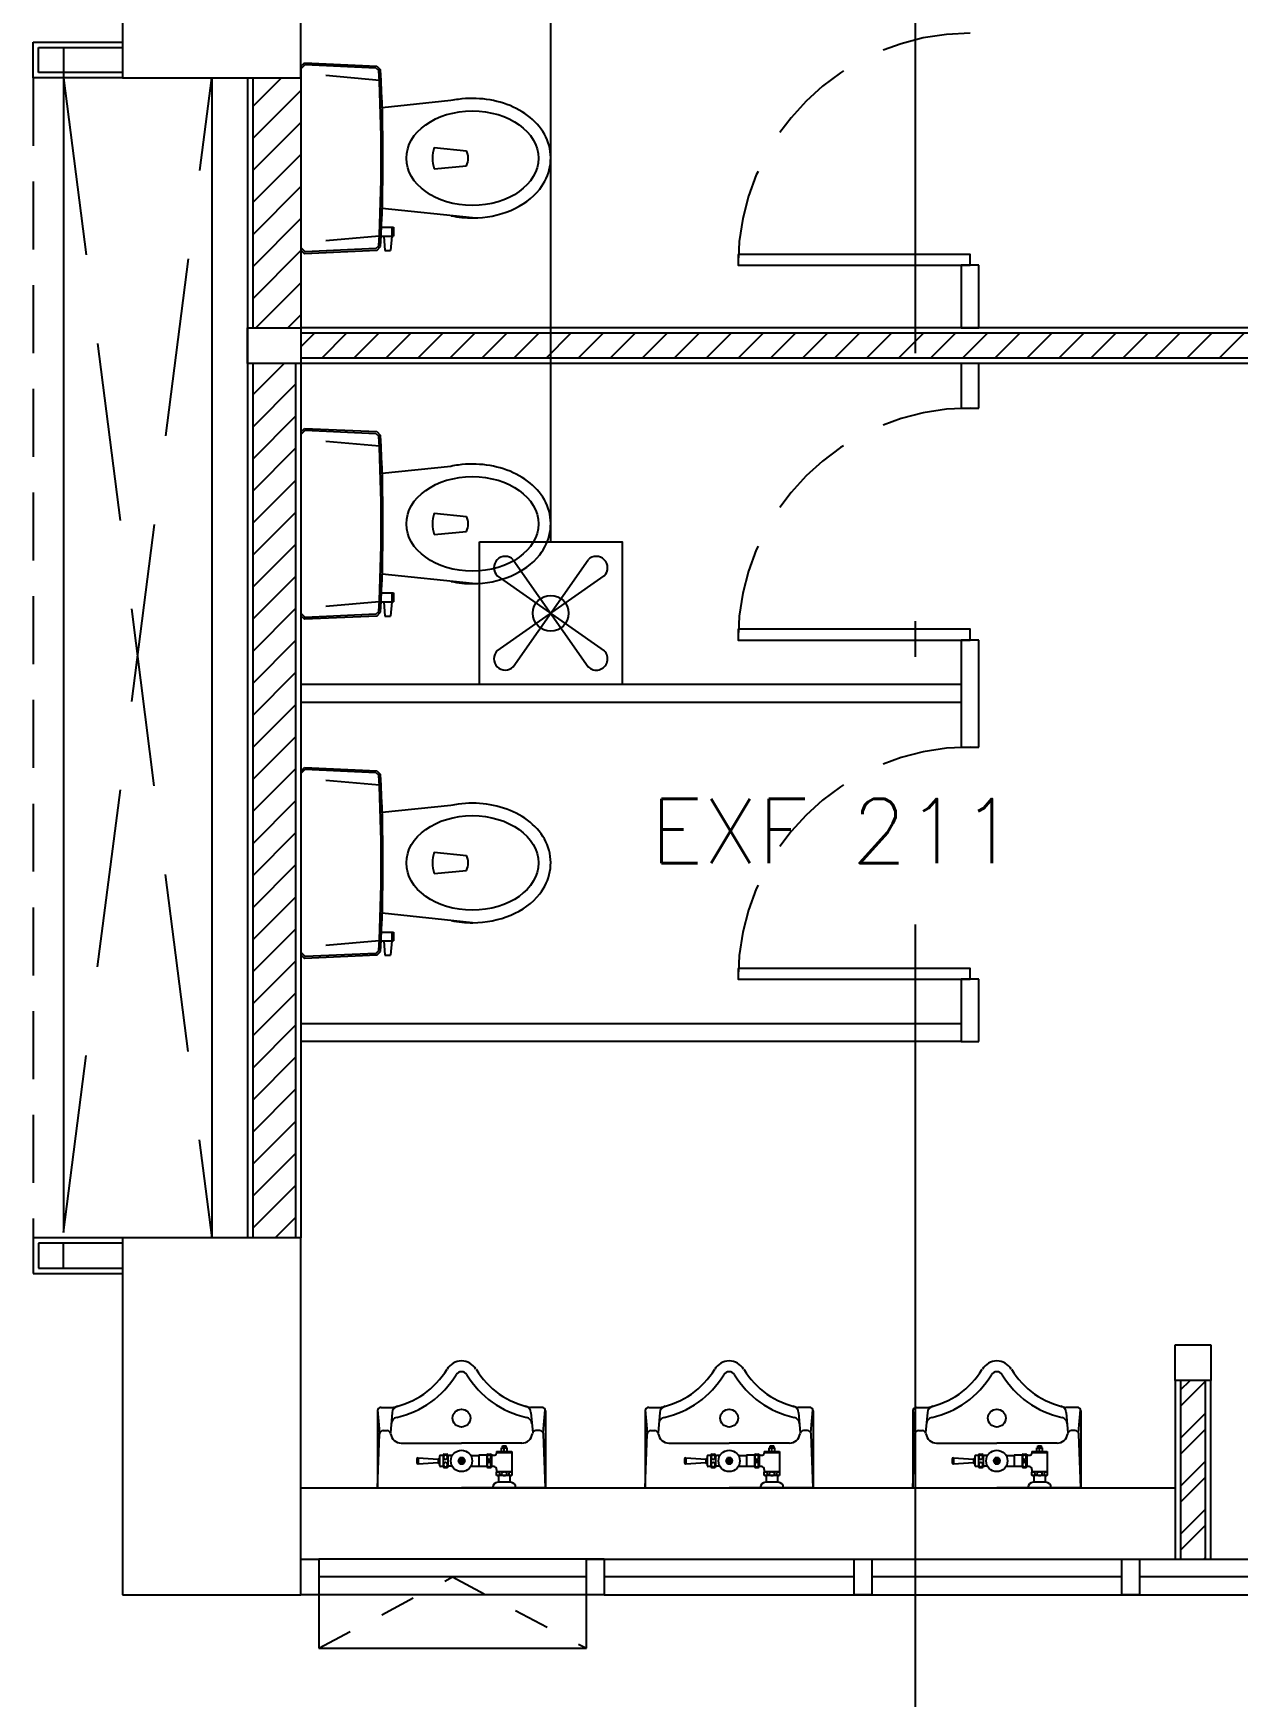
# Model space of a CAD drawing. Header units: millimetres. Extents: x -398 to 816, y -1 to 208.
# Drawn here: x 307.295 to 310.67, y 36.613 to 41.274 of the extents above; entities that cross this region are included whole.
import ezdxf
from ezdxf.enums import TextEntityAlignment as Align

# ---------------------------------------------------------------- set-up
doc = ezdxf.new("R2010")
doc.units = ezdxf.units.MM
for name, pattern in [('ACAD_ISO04W100', [30, 24, -3, 0, -3]), ('DASHED', [0.75, 0.5, -0.25]), ('HIDDEN', [9.525, 6.35, -3.175])]:
    doc.linetypes.add(name, pattern=pattern)
for name, color, linetype in [('AA_Column', 5, 'Continuous'), ('AA_Door', 3, 'Continuous'), ('AA_Floor', 31, 'Continuous'), ('AA_furn', 11, 'Continuous'), ('AA_Hatch', 8, 'Continuous'), ('AA_Wall', 1, 'Continuous'), ('AA_Window', 4, 'Continuous'), ('AC EXF', 171, 'Continuous'), ('AC FCU', 221, 'Continuous'), ('AC Grille', 91, 'Continuous')]:
    doc.layers.add(name, color=color, linetype=linetype)
doc.styles.add('Romans', font='romans.shx')

# ---------------------------------------------------------------- blocks, each defined once
blk = doc.blocks.new('EXF-1')
at = {"layer": 'AC Grille'}
for p, q in [((-0.105, -0.15), (0.105, 0.15)), ((-0.105, 0.15), (0.105, -0.15)), ((-0.15, -0.105), (0.15, 0.105)), ((-0.15, 0.105), (0.15, -0.105))]:
    blk.add_line(p, q, dxfattribs=at)
blk.add_lwpolyline([(-0.2, 0.2), (0.2, 0.2), (0.2, -0.2), (-0.2, -0.2), (-0.2, 0.2)], dxfattribs=at)
blk.add_circle((0, 0), 0.05, dxfattribs=at)
for centre, start, end in [((-0.1275, 0.1275), 45, 225), ((0.1275, 0.1275), 315, 135), ((-0.1275, -0.1275), 135, 315), ((0.1275, -0.1275), 225, 45)]:
    blk.add_arc(centre, 0.0318, start, end, dxfattribs=at)

msp = doc.modelspace()

# ---------------------------------------------------------------- hatches: boundary and pattern name
at = {"layer": 'AA_Hatch'}
h = msp.add_hatch(dxfattribs=at)
h.set_pattern_fill('ANSI31', color=9, scale=0.02, style=0)
h.set_pattern_definition([(45, (-498.769, -475.90679), (-0.0449012806, 0.0449012806), [])])
h.paths.add_polyline_path([(308.0296, 43.2989), (307.9096, 43.2989), (307.9096, 41.6489), (308.0296, 41.6489)])
h.paths.add_polyline_path([(308.0446, 41.1489), (307.9096, 41.1489), (307.9096, 40.4489), (308.0446, 40.4489)])
h.paths.add_polyline_path([(308.0296, 40.3489), (307.9096, 40.3489), (307.9096, 37.8989), (308.0296, 37.8989)])
h.paths.add_polyline_path([(309.7658, 40.4339), (308.0446, 40.4339), (308.0446, 40.3639), (309.7658, 40.3639)])
h.paths.add_polyline_path([(311.9446, 40.4339), (309.7658, 40.4339), (309.7658, 40.3639), (311.9446, 40.3639)])
h.paths.add_polyline_path([(312.5446, 40.4339), (312.0446, 40.4339), (312.0446, 40.3639), (312.5446, 40.3639)])
h.paths.add_polyline_path([(313.7946, 40.4339), (313.6446, 40.4339), (313.6446, 40.3639), (313.7946, 40.3639)])
h.paths.add_polyline_path([(313.9446, 40.4339), (313.7946, 40.4339), (313.7946, 40.3639), (313.9446, 40.3639)])
h.paths.add_polyline_path([(314.0296, 41.1489), (313.9596, 41.1489), (313.9596, 40.4489), (314.0296, 40.4489)])
h.paths.add_polyline_path([(314.0296, 40.3489), (313.9596, 40.3489), (313.9596, 37.8989), (314.0296, 37.8989)])
h.paths.add_polyline_path([(313.6446, 43.2989), (313.5596, 43.2989), (313.5596, 41.6489), (313.6446, 41.6489)])
h.paths.add_polyline_path([(313.7946, 43.3839), (313.6446, 43.3839), (313.6446, 43.2989), (313.7946, 43.2989)])
h.paths.add_polyline_path([(313.9446, 43.3839), (313.7946, 43.3839), (313.7946, 43.2989), (313.9446, 43.2989)])
h.paths.add_polyline_path([(314.0296, 43.2989), (313.9596, 43.2989), (313.9596, 41.6489), (314.0296, 41.6489)])

# ---------------------------------------------------------------- linework, layer by layer
at = {"layer": 'AA_Column', "color": 9}
for p, q in [((307.5446, 41.6489), (307.5446, 41.1489)), ((308.0446, 41.1489), (308.0446, 41.6489)), ((307.5446, 41.1489), (308.0446, 41.1489)), ((308.0446, 37.8989), (307.5446, 37.8989)), ((307.5446, 37.8989), (307.5446, 36.8989)), ((308.0446, 36.8989), (308.0446, 37.8989)), ((307.5446, 36.8989), (308.0446, 36.8989))]:
    msp.add_line(p, q, dxfattribs=at)
at = {"layer": 'AA_Door', "color": 9}
for points in [[(309.2696, 40.6539), (309.2696, 40.6239), (309.9196, 40.6239), (309.9196, 40.6539)], [(309.2696, 39.6039), (309.2696, 39.5739), (309.9196, 39.5739), (309.9196, 39.6039)], [(309.2696, 38.6539), (309.2696, 38.6239), (309.9196, 38.6239), (309.9196, 38.6539)]]:
    msp.add_lwpolyline(points, close=True, dxfattribs=at)
at = {"layer": 'AA_Door', "color": 9, "linetype": 'DASHED', "ltscale": 0.5}
for centre in [(309.9196, 40.6239), (309.9196, 39.5739), (309.9196, 38.6239)]:
    msp.add_arc(centre, 0.65, 90, 180, dxfattribs=at)
at = {"layer": 'AA_Floor', "color": 9}
msp.add_line((307.3796, 41.1639), (307.3796, 37.9139), dxfattribs=at)
at = {"layer": 'AA_furn', "color": 9}
for p, q in [((308.0446, 41.1814), (308.0546, 41.1914)), ((308.0446, 41.1744), (308.0566, 41.1863)), ((308.0446, 41.1814), (308.0446, 40.6664)), ((308.0546, 41.1914), (308.2571, 41.1822)), ((308.0566, 41.1863), (308.255, 41.1773)), ((308.2646, 41.142), (308.1146, 41.1552)), ((308.255, 41.1773), (308.2628, 41.1696)), ((308.2571, 41.1822), (308.2677, 41.1718)), ((308.4647, 41.0851), (308.2724, 41.0649)), ((308.4184, 40.9539), (308.5084, 40.9449)), ((308.4184, 40.8939), (308.5084, 40.9029)), ((308.525, 40.7564), (308.2724, 40.7829)), ((308.2642, 40.7057), (308.1146, 40.6926)), ((308.2692, 40.7054), (308.3042, 40.7054)), ((308.2704, 40.7304), (308.3042, 40.7304)), ((308.2767, 40.7054), (308.2802, 40.6656)), ((308.2992, 40.7054), (308.2958, 40.6656)), ((308.2992, 40.7304), (308.2992, 40.7054)), ((308.3042, 40.7304), (308.3042, 40.7054)), ((308.0446, 40.6735), (308.0566, 40.6615)), ((308.0446, 40.6664), (308.0546, 40.6564)), ((308.2571, 40.6656), (308.0546, 40.6564)), ((308.255, 40.6705), (308.0566, 40.6615)), ((308.255, 40.6705), (308.2628, 40.6783)), ((308.2571, 40.6656), (308.2677, 40.6761)), ((308.2802, 40.6656), (308.2958, 40.6656)), ((308.0446, 40.1569), (308.0546, 40.1669)), ((308.0446, 40.1498), (308.0566, 40.1618)), ((308.0446, 40.1569), (308.0446, 39.6419)), ((308.0546, 40.1669), (308.2571, 40.1577)), ((308.0566, 40.1618), (308.255, 40.1528)), ((308.2646, 40.1175), (308.1146, 40.1306)), ((308.255, 40.1528), (308.2628, 40.145)), ((308.2571, 40.1577), (308.2677, 40.1472)), ((308.4647, 40.0605), (308.2724, 40.0404)), ((308.4184, 39.9294), (308.5084, 39.9204)), ((308.4184, 39.8694), (308.5084, 39.8784)), ((308.525, 39.7319), (308.2724, 39.7584)), ((308.2642, 39.6811), (308.1146, 39.668)), ((308.2692, 39.6808), (308.3042, 39.6808)), ((308.2704, 39.7058), (308.3042, 39.7058)), ((308.2767, 39.6808), (308.2802, 39.6411)), ((308.2992, 39.6808), (308.2958, 39.6411)), ((308.2992, 39.7058), (308.2992, 39.6808)), ((308.3042, 39.7058), (308.3042, 39.6808)), ((308.0446, 39.6489), (308.0566, 39.637)), ((308.0446, 39.6419), (308.0546, 39.6319)), ((308.2571, 39.6411), (308.0546, 39.6319)), ((308.255, 39.646), (308.0566, 39.637)), ((308.255, 39.646), (308.2628, 39.6537)), ((308.2571, 39.6411), (308.2677, 39.6515)), ((308.2802, 39.6411), (308.2958, 39.6411)), ((308.0446, 39.2069), (308.0546, 39.2169)), ((308.0446, 39.1998), (308.0566, 39.2118)), ((308.0446, 39.2069), (308.0446, 38.6919)), ((308.0546, 39.2169), (308.2571, 39.2077)), ((308.0566, 39.2118), (308.255, 39.2028)), ((308.255, 39.2028), (308.2628, 39.195)), ((308.2571, 39.2077), (308.2677, 39.1972)), ((308.2646, 39.1675), (308.1146, 39.1806)), ((308.4647, 39.1105), (308.2724, 39.0904)), ((308.4184, 38.9794), (308.5084, 38.9704)), ((308.4184, 38.9194), (308.5084, 38.9284)), ((308.525, 38.7819), (308.2724, 38.8084)), ((308.2642, 38.7311), (308.1146, 38.718)), ((308.2704, 38.7558), (308.3042, 38.7558)), ((308.2992, 38.7558), (308.2992, 38.7308)), ((308.3042, 38.7558), (308.3042, 38.7308)), ((308.0446, 38.6989), (308.0566, 38.687)), ((308.0446, 38.6919), (308.0546, 38.6819)), ((308.2571, 38.6911), (308.0546, 38.6819)), ((308.255, 38.696), (308.0566, 38.687)), ((308.255, 38.696), (308.2628, 38.7037)), ((308.2571, 38.6911), (308.2677, 38.7015)), ((308.2692, 38.7308), (308.3042, 38.7308)), ((308.2767, 38.7308), (308.2802, 38.6911)), ((308.2802, 38.6911), (308.2958, 38.6911)), ((308.2992, 38.7308), (308.2958, 38.6911)), ((308.2595, 37.4139), (308.2595, 37.1989)), ((308.2661, 37.3531), (308.2602, 37.4174)), ((308.2695, 37.4239), (308.3013, 37.4239)), ((308.3, 37.4094), (308.2952, 37.3529)), ((308.7197, 37.4239), (308.688, 37.4239)), ((308.6892, 37.4094), (308.694, 37.3529)), ((308.7232, 37.3531), (308.7291, 37.4174)), ((308.7297, 37.4139), (308.7297, 37.1989)), ((309.0095, 37.4139), (309.0095, 37.1989)), ((309.0161, 37.3531), (309.0102, 37.4174)), ((309.0195, 37.4239), (309.0513, 37.4239)), ((309.05, 37.4094), (309.0452, 37.3529)), ((309.4697, 37.4239), (309.438, 37.4239)), ((309.4392, 37.4094), (309.444, 37.3529)), ((309.4732, 37.3531), (309.4791, 37.4174)), ((309.4797, 37.4139), (309.4797, 37.1989)), ((309.7595, 37.4139), (309.7595, 37.1989)), ((309.7661, 37.3531), (309.7602, 37.4174)), ((309.7695, 37.4239), (309.8013, 37.4239)), ((309.8, 37.4094), (309.7952, 37.3529)), ((310.2197, 37.4239), (310.188, 37.4239)), ((310.1892, 37.4094), (310.194, 37.3529)), ((310.2232, 37.3531), (310.2291, 37.4174)), ((310.2297, 37.4139), (310.2297, 37.1989)), ((308.2595, 37.1989), (308.2652, 37.3493)), ((308.2752, 37.3589), (308.2861, 37.3589)), ((308.7141, 37.3589), (308.7032, 37.3589)), ((308.7297, 37.1989), (308.7241, 37.3493)), ((309.0095, 37.1989), (309.0152, 37.3493)), ((309.0252, 37.3589), (309.0361, 37.3589)), ((309.4641, 37.3589), (309.4532, 37.3589)), ((309.4797, 37.1989), (309.4741, 37.3493)), ((309.7595, 37.1989), (309.7652, 37.3493)), ((309.7752, 37.3589), (309.7861, 37.3589)), ((310.2141, 37.3589), (310.2032, 37.3589)), ((310.2297, 37.1989), (310.2241, 37.3493)), ((308.3258, 37.3239), (308.4946, 37.3239)), ((308.4333, 37.2874), (308.4333, 37.2604)), ((308.4433, 37.2894), (308.4353, 37.2894)), ((308.4433, 37.2897), (308.4433, 37.2582)), ((308.4463, 37.2927), (308.4533, 37.2927)), ((308.4563, 37.2897), (308.4563, 37.2582)), ((308.4659, 37.2889), (308.4601, 37.2889)), ((308.6635, 37.3239), (308.4946, 37.3239)), ((308.5234, 37.2889), (308.5434, 37.2889)), ((308.5654, 37.2899), (308.5434, 37.2899)), ((308.5434, 37.2899), (308.5434, 37.2579)), ((308.5654, 37.2897), (308.5654, 37.2582)), ((308.5684, 37.2927), (308.5754, 37.2927)), ((308.5814, 37.2899), (308.5784, 37.2899)), ((308.5784, 37.2897), (308.5784, 37.2582)), ((308.5929, 37.3007), (308.5929, 37.2952)), ((308.5929, 37.3007), (308.6359, 37.3007)), ((308.5929, 37.2977), (308.6359, 37.2977)), ((308.6064, 37.3107), (308.6224, 37.3107)), ((308.6064, 37.3007), (308.6064, 37.3107)), ((308.6094, 37.3157), (308.6194, 37.3157)), ((308.6094, 37.3107), (308.6094, 37.3157)), ((308.6144, 37.3007), (308.6144, 37.3107)), ((308.6194, 37.3107), (308.6194, 37.3157)), ((308.6224, 37.3007), (308.6224, 37.3107)), ((308.6359, 37.3007), (308.6359, 37.2429)), ((309.0758, 37.3239), (309.2446, 37.3239)), ((309.1833, 37.2874), (309.1833, 37.2604)), ((309.1933, 37.2894), (309.1853, 37.2894)), ((309.1933, 37.2897), (309.1933, 37.2582)), ((309.1963, 37.2927), (309.2033, 37.2927)), ((309.2063, 37.2897), (309.2063, 37.2582)), ((309.2159, 37.2889), (309.2101, 37.2889)), ((309.4135, 37.3239), (309.2446, 37.3239)), ((309.2734, 37.2889), (309.2934, 37.2889)), ((309.3154, 37.2899), (309.2934, 37.2899)), ((309.2934, 37.2899), (309.2934, 37.2579)), ((309.3154, 37.2897), (309.3154, 37.2582)), ((309.3184, 37.2927), (309.3254, 37.2927)), ((309.3314, 37.2899), (309.3284, 37.2899)), ((309.3284, 37.2897), (309.3284, 37.2582)), ((309.3429, 37.3007), (309.3429, 37.2952)), ((309.3429, 37.3007), (309.3859, 37.3007)), ((309.3429, 37.2977), (309.3859, 37.2977)), ((309.3564, 37.3107), (309.3724, 37.3107)), ((309.3564, 37.3007), (309.3564, 37.3107)), ((309.3594, 37.3157), (309.3694, 37.3157)), ((309.3594, 37.3107), (309.3594, 37.3157)), ((309.3644, 37.3007), (309.3644, 37.3107)), ((309.3694, 37.3107), (309.3694, 37.3157)), ((309.3724, 37.3007), (309.3724, 37.3107)), ((309.3859, 37.3007), (309.3859, 37.2429)), ((309.8258, 37.3239), (309.9946, 37.3239)), ((309.9333, 37.2874), (309.9333, 37.2604)), ((309.9433, 37.2894), (309.9353, 37.2894)), ((309.9433, 37.2897), (309.9433, 37.2582)), ((309.9463, 37.2927), (309.9533, 37.2927)), ((309.9563, 37.2897), (309.9563, 37.2582)), ((309.9659, 37.2889), (309.9601, 37.2889)), ((310.1635, 37.3239), (309.9946, 37.3239)), ((310.0234, 37.2889), (310.0434, 37.2889)), ((310.0654, 37.2899), (310.0434, 37.2899)), ((310.0434, 37.2899), (310.0434, 37.2579)), ((310.0654, 37.2897), (310.0654, 37.2582)), ((310.0684, 37.2927), (310.0754, 37.2927)), ((310.0814, 37.2899), (310.0784, 37.2899)), ((310.0784, 37.2897), (310.0784, 37.2582)), ((310.0929, 37.3007), (310.0929, 37.2952)), ((310.0929, 37.3007), (310.1359, 37.3007)), ((310.0929, 37.2977), (310.1359, 37.2977)), ((310.1064, 37.3107), (310.1224, 37.3107)), ((310.1064, 37.3007), (310.1064, 37.3107)), ((310.1094, 37.3157), (310.1194, 37.3157)), ((310.1094, 37.3107), (310.1094, 37.3157)), ((310.1144, 37.3007), (310.1144, 37.3107)), ((310.1194, 37.3107), (310.1194, 37.3157)), ((310.1224, 37.3007), (310.1224, 37.3107)), ((310.1359, 37.3007), (310.1359, 37.2429)), ((308.3693, 37.2784), (308.3693, 37.2694)), ((308.3733, 37.2824), (308.3733, 37.2654)), ((308.3733, 37.2824), (308.4293, 37.2784)), ((308.3733, 37.2654), (308.4293, 37.2694)), ((308.4293, 37.2784), (308.4293, 37.2694)), ((308.4433, 37.2584), (308.4353, 37.2584)), ((308.4463, 37.2552), (308.4533, 37.2552)), ((308.4659, 37.2589), (308.4601, 37.2589)), ((308.4902, 37.2822), (308.4854, 37.2739)), ((308.4854, 37.2739), (308.4902, 37.2657)), ((308.4998, 37.2749), (308.49, 37.2749)), ((308.4998, 37.2729), (308.49, 37.2729)), ((308.4997, 37.2822), (308.4902, 37.2822)), ((308.4902, 37.2657), (308.4997, 37.2657)), ((308.5044, 37.2739), (308.4997, 37.2822)), ((308.4997, 37.2657), (308.5044, 37.2739)), ((308.5234, 37.2589), (308.5434, 37.2589)), ((308.5654, 37.2579), (308.5434, 37.2579)), ((308.5654, 37.2739), (308.5784, 37.2739)), ((308.5684, 37.2552), (308.5754, 37.2552)), ((308.5814, 37.2579), (308.5784, 37.2579)), ((308.5929, 37.2499), (308.5929, 37.2429)), ((308.6359, 37.2429), (308.5929, 37.2429)), ((309.1193, 37.2784), (309.1193, 37.2694)), ((309.1233, 37.2824), (309.1233, 37.2654)), ((309.1233, 37.2824), (309.1793, 37.2784)), ((309.1233, 37.2654), (309.1793, 37.2694)), ((309.1793, 37.2784), (309.1793, 37.2694)), ((309.1933, 37.2584), (309.1853, 37.2584)), ((309.1963, 37.2552), (309.2033, 37.2552)), ((309.2159, 37.2589), (309.2101, 37.2589)), ((309.2402, 37.2822), (309.2354, 37.2739)), ((309.2354, 37.2739), (309.2402, 37.2657)), ((309.2498, 37.2749), (309.24, 37.2749)), ((309.2498, 37.2729), (309.24, 37.2729)), ((309.2497, 37.2822), (309.2402, 37.2822)), ((309.2402, 37.2657), (309.2497, 37.2657)), ((309.2544, 37.2739), (309.2497, 37.2822)), ((309.2497, 37.2657), (309.2544, 37.2739)), ((309.2734, 37.2589), (309.2934, 37.2589)), ((309.3154, 37.2579), (309.2934, 37.2579)), ((309.3154, 37.2739), (309.3284, 37.2739)), ((309.3184, 37.2552), (309.3254, 37.2552)), ((309.3314, 37.2579), (309.3284, 37.2579)), ((309.3429, 37.2499), (309.3429, 37.2429)), ((309.3859, 37.2429), (309.3429, 37.2429)), ((309.8693, 37.2784), (309.8693, 37.2694)), ((309.8733, 37.2824), (309.8733, 37.2654)), ((309.8733, 37.2824), (309.9293, 37.2784)), ((309.8733, 37.2654), (309.9293, 37.2694)), ((309.9293, 37.2784), (309.9293, 37.2694)), ((309.9433, 37.2584), (309.9353, 37.2584)), ((309.9463, 37.2552), (309.9533, 37.2552)), ((309.9659, 37.2589), (309.9601, 37.2589)), ((309.9902, 37.2822), (309.9854, 37.2739)), ((309.9854, 37.2739), (309.9902, 37.2657)), ((309.9998, 37.2749), (309.99, 37.2749)), ((309.9998, 37.2729), (309.99, 37.2729)), ((309.9997, 37.2822), (309.9902, 37.2822)), ((309.9902, 37.2657), (309.9997, 37.2657)), ((310.0044, 37.2739), (309.9997, 37.2822)), ((309.9997, 37.2657), (310.0044, 37.2739)), ((310.0234, 37.2589), (310.0434, 37.2589)), ((310.0654, 37.2579), (310.0434, 37.2579)), ((310.0654, 37.2739), (310.0784, 37.2739)), ((310.0684, 37.2552), (310.0754, 37.2552)), ((310.0814, 37.2579), (310.0784, 37.2579)), ((310.0929, 37.2499), (310.0929, 37.2429)), ((310.1359, 37.2429), (310.0929, 37.2429)), ((308.2595, 37.1989), (308.4946, 37.1989)), ((308.7297, 37.1989), (308.4946, 37.1989)), ((308.6359, 37.2329), (308.5929, 37.2329)), ((308.6344, 37.1989), (308.5944, 37.1989)), ((308.6319, 37.2139), (308.5969, 37.2139)), ((308.5984, 37.2329), (308.5984, 37.2139)), ((308.6304, 37.2329), (308.6304, 37.2139)), ((309.0095, 37.1989), (309.2446, 37.1989)), ((309.4797, 37.1989), (309.2446, 37.1989)), ((309.3859, 37.2329), (309.3429, 37.2329)), ((309.3844, 37.1989), (309.3444, 37.1989)), ((309.3819, 37.2139), (309.3469, 37.2139)), ((309.3484, 37.2329), (309.3484, 37.2139)), ((309.3804, 37.2329), (309.3804, 37.2139)), ((309.7595, 37.1989), (309.9946, 37.1989)), ((310.2297, 37.1989), (309.9946, 37.1989)), ((310.1359, 37.2329), (310.0929, 37.2329)), ((310.1344, 37.1989), (310.0944, 37.1989)), ((310.1319, 37.2139), (310.0969, 37.2139)), ((310.0984, 37.2329), (310.0984, 37.2139)), ((310.1304, 37.2329), (310.1304, 37.2139))]:
    msp.add_line(p, q, dxfattribs=at)
for points in [[(308.4498, 37.2784, 0.106673), (308.4519, 37.2789, 0.101512), (308.4536, 37.2802, 0.094975), (308.4548, 37.282, 0.090819), (308.4552, 37.2843, 0.090819), (308.4548, 37.2866, 0.094975), (308.4536, 37.2884, 0.101512), (308.4519, 37.2897, 0.106673), (308.4498, 37.2902, 0.106673), (308.4478, 37.2897, 0.101512), (308.4461, 37.2884, 0.094975), (308.4449, 37.2866, 0.090819), (308.4445, 37.2843, 0.090819), (308.4449, 37.282, 0.094975), (308.4461, 37.2802, 0.101512), (308.4478, 37.2789, 0.106673)], [(308.5719, 37.2784, 0.106673), (308.5739, 37.2789, 0.101512), (308.5757, 37.2802, 0.094975), (308.5768, 37.282, 0.090819), (308.5772, 37.2843, 0.090819), (308.5768, 37.2866, 0.094975), (308.5757, 37.2884, 0.101512), (308.5739, 37.2897, 0.106673), (308.5719, 37.2902, 0.106673), (308.5698, 37.2897, 0.101512), (308.5681, 37.2884, 0.094975), (308.5669, 37.2866, 0.090819), (308.5665, 37.2843, 0.090819), (308.5669, 37.282, 0.094975), (308.5681, 37.2802, 0.101512), (308.5698, 37.2789, 0.106673)], [(309.1998, 37.2784, 0.106673), (309.2019, 37.2789, 0.101512), (309.2036, 37.2802, 0.094975), (309.2048, 37.282, 0.090819), (309.2052, 37.2843, 0.090819), (309.2048, 37.2866, 0.094975), (309.2036, 37.2884, 0.101512), (309.2019, 37.2897, 0.106673), (309.1998, 37.2902, 0.106673), (309.1978, 37.2897, 0.101512), (309.1961, 37.2884, 0.094975), (309.1949, 37.2866, 0.090819), (309.1945, 37.2843, 0.090819), (309.1949, 37.282, 0.094975), (309.1961, 37.2802, 0.101512), (309.1978, 37.2789, 0.106673)], [(309.3219, 37.2784, 0.106673), (309.3239, 37.2789, 0.101512), (309.3257, 37.2802, 0.094975), (309.3268, 37.282, 0.090819), (309.3272, 37.2843, 0.090819), (309.3268, 37.2866, 0.094975), (309.3257, 37.2884, 0.101512), (309.3239, 37.2897, 0.106673), (309.3219, 37.2902, 0.106673), (309.3198, 37.2897, 0.101512), (309.3181, 37.2884, 0.094975), (309.3169, 37.2866, 0.090819), (309.3165, 37.2843, 0.090819), (309.3169, 37.282, 0.094975), (309.3181, 37.2802, 0.101512), (309.3198, 37.2789, 0.106673)], [(309.9498, 37.2784, 0.106673), (309.9519, 37.2789, 0.101512), (309.9536, 37.2802, 0.094975), (309.9548, 37.282, 0.090819), (309.9552, 37.2843, 0.090819), (309.9548, 37.2866, 0.094975), (309.9536, 37.2884, 0.101512), (309.9519, 37.2897, 0.106673), (309.9498, 37.2902, 0.106673), (309.9478, 37.2897, 0.101512), (309.9461, 37.2884, 0.094975), (309.9449, 37.2866, 0.090819), (309.9445, 37.2843, 0.090819), (309.9449, 37.282, 0.094975), (309.9461, 37.2802, 0.101512), (309.9478, 37.2789, 0.106673)], [(310.0719, 37.2784, 0.106673), (310.0739, 37.2789, 0.101512), (310.0757, 37.2802, 0.094975), (310.0768, 37.282, 0.090819), (310.0772, 37.2843, 0.090819), (310.0768, 37.2866, 0.094975), (310.0757, 37.2884, 0.101512), (310.0739, 37.2897, 0.106673), (310.0719, 37.2902, 0.106673), (310.0698, 37.2897, 0.101512), (310.0681, 37.2884, 0.094975), (310.0669, 37.2866, 0.090819), (310.0665, 37.2843, 0.090819), (310.0669, 37.282, 0.094975), (310.0681, 37.2802, 0.101512), (310.0698, 37.2789, 0.106673)], [(308.4498, 37.2576, 0.106673), (308.4519, 37.258, 0.101512), (308.4536, 37.2593, 0.094975), (308.4548, 37.2612, 0.090819), (308.4552, 37.2635, 0.090819), (308.4548, 37.2657, 0.094975), (308.4536, 37.2676, 0.101512), (308.4519, 37.2689, 0.106673), (308.4498, 37.2693, 0.106673), (308.4478, 37.2689, 0.101512), (308.4461, 37.2676, 0.094975), (308.4449, 37.2657, 0.090819), (308.4445, 37.2635, 0.090819), (308.4449, 37.2612, 0.094975), (308.4461, 37.2593, 0.101512), (308.4478, 37.258, 0.106673)], [(308.5719, 37.2576, 0.106673), (308.5739, 37.258, 0.101512), (308.5757, 37.2593, 0.094975), (308.5768, 37.2612, 0.090819), (308.5772, 37.2635, 0.090819), (308.5768, 37.2657, 0.094975), (308.5757, 37.2676, 0.101512), (308.5739, 37.2689, 0.106673), (308.5719, 37.2693, 0.106673), (308.5698, 37.2689, 0.101512), (308.5681, 37.2676, 0.094975), (308.5669, 37.2657, 0.090819), (308.5665, 37.2635, 0.090819), (308.5669, 37.2612, 0.094975), (308.5681, 37.2593, 0.101512), (308.5698, 37.258, 0.106673)], [(308.6144, 37.2329, 0.067459), (308.6174, 37.2333, 0.079812), (308.6197, 37.2344, 0.107118), (308.6214, 37.2361, 0.139889), (308.6219, 37.2379, 0.139889), (308.6214, 37.2397, 0.107118), (308.6197, 37.2415, 0.079812), (308.6174, 37.2425, 0.067459), (308.6144, 37.2429, 0.067459), (308.6114, 37.2425, 0.079812), (308.6091, 37.2415, 0.107118), (308.6074, 37.2397, 0.139889), (308.6069, 37.2379, 0.139889), (308.6074, 37.2361, 0.107118), (308.6091, 37.2344, 0.079812), (308.6114, 37.2333, 0.067459)], [(309.1998, 37.2576, 0.106673), (309.2019, 37.258, 0.101512), (309.2036, 37.2593, 0.094975), (309.2048, 37.2612, 0.090819), (309.2052, 37.2635, 0.090819), (309.2048, 37.2657, 0.094975), (309.2036, 37.2676, 0.101512), (309.2019, 37.2689, 0.106673), (309.1998, 37.2693, 0.106673), (309.1978, 37.2689, 0.101512), (309.1961, 37.2676, 0.094975), (309.1949, 37.2657, 0.090819), (309.1945, 37.2635, 0.090819), (309.1949, 37.2612, 0.094975), (309.1961, 37.2593, 0.101512), (309.1978, 37.258, 0.106673)], [(309.3219, 37.2576, 0.106673), (309.3239, 37.258, 0.101512), (309.3257, 37.2593, 0.094975), (309.3268, 37.2612, 0.090819), (309.3272, 37.2635, 0.090819), (309.3268, 37.2657, 0.094975), (309.3257, 37.2676, 0.101512), (309.3239, 37.2689, 0.106673), (309.3219, 37.2693, 0.106673), (309.3198, 37.2689, 0.101512), (309.3181, 37.2676, 0.094975), (309.3169, 37.2657, 0.090819), (309.3165, 37.2635, 0.090819), (309.3169, 37.2612, 0.094975), (309.3181, 37.2593, 0.101512), (309.3198, 37.258, 0.106673)], [(309.3644, 37.2329, 0.067459), (309.3674, 37.2333, 0.079812), (309.3697, 37.2344, 0.107118), (309.3714, 37.2361, 0.139889), (309.3719, 37.2379, 0.139889), (309.3714, 37.2397, 0.107118), (309.3697, 37.2415, 0.079812), (309.3674, 37.2425, 0.067459), (309.3644, 37.2429, 0.067459), (309.3614, 37.2425, 0.079812), (309.3591, 37.2415, 0.107118), (309.3574, 37.2397, 0.139889), (309.3569, 37.2379, 0.139889), (309.3574, 37.2361, 0.107118), (309.3591, 37.2344, 0.079812), (309.3614, 37.2333, 0.067459)], [(309.9498, 37.2576, 0.106673), (309.9519, 37.258, 0.101512), (309.9536, 37.2593, 0.094975), (309.9548, 37.2612, 0.090819), (309.9552, 37.2635, 0.090819), (309.9548, 37.2657, 0.094975), (309.9536, 37.2676, 0.101512), (309.9519, 37.2689, 0.106673), (309.9498, 37.2693, 0.106673), (309.9478, 37.2689, 0.101512), (309.9461, 37.2676, 0.094975), (309.9449, 37.2657, 0.090819), (309.9445, 37.2635, 0.090819), (309.9449, 37.2612, 0.094975), (309.9461, 37.2593, 0.101512), (309.9478, 37.258, 0.106673)], [(310.0719, 37.2576, 0.106673), (310.0739, 37.258, 0.101512), (310.0757, 37.2593, 0.094975), (310.0768, 37.2612, 0.090819), (310.0772, 37.2635, 0.090819), (310.0768, 37.2657, 0.094975), (310.0757, 37.2676, 0.101512), (310.0739, 37.2689, 0.106673), (310.0719, 37.2693, 0.106673), (310.0698, 37.2689, 0.101512), (310.0681, 37.2676, 0.094975), (310.0669, 37.2657, 0.090819), (310.0665, 37.2635, 0.090819), (310.0669, 37.2612, 0.094975), (310.0681, 37.2593, 0.101512), (310.0698, 37.258, 0.106673)], [(310.1144, 37.2329, 0.067459), (310.1174, 37.2333, 0.079812), (310.1197, 37.2344, 0.107118), (310.1214, 37.2361, 0.139889), (310.1219, 37.2379, 0.139889), (310.1214, 37.2397, 0.107118), (310.1197, 37.2415, 0.079812), (310.1174, 37.2425, 0.067459), (310.1144, 37.2429, 0.067459), (310.1114, 37.2425, 0.079812), (310.1091, 37.2415, 0.107118), (310.1074, 37.2397, 0.139889), (310.1069, 37.2379, 0.139889), (310.1074, 37.2361, 0.107118), (310.1091, 37.2344, 0.079812), (310.1114, 37.2333, 0.067459)]]:
    msp.add_lwpolyline(points, format="xyb", close=True, dxfattribs=at)
for points in [[(308.5944, 37.2329, 0.067459), (308.5974, 37.2333, 0.079812), (308.5997, 37.2344, 0.107118), (308.6014, 37.2361, 0.139889), (308.6019, 37.2379, 0.139889), (308.6014, 37.2397, 0.107118), (308.5997, 37.2415, 0.079812), (308.5974, 37.2425, 0.067459), (308.5944, 37.2429, 0.067459)], [(308.6344, 37.2429, 0.067459), (308.6314, 37.2425, 0.079812), (308.6291, 37.2415, 0.107118), (308.6274, 37.2397, 0.139889), (308.6269, 37.2379, 0.139889), (308.6274, 37.2361, 0.107118), (308.6291, 37.2344, 0.079812), (308.6314, 37.2333, 0.067459), (308.6344, 37.2329, 0.067459)], [(309.3444, 37.2329, 0.067459), (309.3474, 37.2333, 0.079812), (309.3497, 37.2344, 0.107118), (309.3514, 37.2361, 0.139889), (309.3519, 37.2379, 0.139889), (309.3514, 37.2397, 0.107118), (309.3497, 37.2415, 0.079812), (309.3474, 37.2425, 0.067459), (309.3444, 37.2429, 0.067459)], [(309.3844, 37.2429, 0.067459), (309.3814, 37.2425, 0.079812), (309.3791, 37.2415, 0.107118), (309.3774, 37.2397, 0.139889), (309.3769, 37.2379, 0.139889), (309.3774, 37.2361, 0.107118), (309.3791, 37.2344, 0.079812), (309.3814, 37.2333, 0.067459), (309.3844, 37.2329, 0.067459)], [(310.0944, 37.2329, 0.067459), (310.0974, 37.2333, 0.079812), (310.0997, 37.2344, 0.107118), (310.1014, 37.2361, 0.139889), (310.1019, 37.2379, 0.139889), (310.1014, 37.2397, 0.107118), (310.0997, 37.2415, 0.079812), (310.0974, 37.2425, 0.067459), (310.0944, 37.2429, 0.067459)], [(310.1344, 37.2429, 0.067459), (310.1314, 37.2425, 0.079812), (310.1291, 37.2415, 0.107118), (310.1274, 37.2397, 0.139889), (310.1269, 37.2379, 0.139889), (310.1274, 37.2361, 0.107118), (310.1291, 37.2344, 0.079812), (310.1314, 37.2333, 0.067459), (310.1344, 37.2329, 0.067459)]]:
    msp.add_lwpolyline(points, format="xyb", dxfattribs=at)
for centre, radius in [((308.4946, 37.3939), 0.025), ((309.2446, 37.3939), 0.025), ((309.9946, 37.3939), 0.025), ((308.4946, 37.2739), 0.03), ((309.2446, 37.2739), 0.03), ((309.9946, 37.2739), 0.03), ((308.4949, 37.2739), 0.00823), ((308.4949, 37.2739), 0.005), ((309.2449, 37.2739), 0.00823), ((309.2449, 37.2739), 0.005), ((309.9949, 37.2739), 0.00823), ((309.9949, 37.2739), 0.005)]:
    msp.add_circle(centre, radius, dxfattribs=at)
for centre, radius, start, end in [((303.8462, 40.9239), 4.4234, 356.8166, 3.1834), ((303.8462, 40.9239), 4.4284, 356.7917, 3.2083), ((308.5062, 40.9239), 0.0928, 161.1381, 198.8619), ((308.4668, 40.9239), 0.0466, 333.215, 26.785), ((303.8462, 39.8994), 4.4234, 356.8166, 3.1834), ((303.8462, 39.8994), 4.4284, 356.7917, 3.2083), ((308.5062, 39.8994), 0.0928, 161.1381, 198.8619), ((308.4668, 39.8994), 0.0466, 333.215, 26.785), ((303.8462, 38.9494), 4.4284, 356.7917, 3.2083), ((303.8462, 38.9494), 4.4234, 356.8166, 3.1834), ((308.5062, 38.9494), 0.0928, 161.1381, 198.8619), ((308.4668, 38.9494), 0.0466, 333.215, 26.785), ((308.2567, 37.65), 0.2304, 281.1504, 328.902), ((308.4946, 37.5065), 0.0474, 31.098, 148.902), ((308.4946, 37.5065), 0.0174, 31.098, 148.902), ((308.7326, 37.65), 0.2304, 211.098, 258.8496), ((309.0067, 37.65), 0.2304, 281.1504, 328.902), ((309.2446, 37.5065), 0.0474, 31.098, 148.902), ((309.2446, 37.5065), 0.0174, 31.098, 148.902), ((309.4826, 37.65), 0.2304, 211.098, 258.8496), ((309.7567, 37.65), 0.2304, 281.1504, 328.902), ((309.9946, 37.5065), 0.0474, 31.098, 148.902), ((309.9946, 37.5065), 0.0174, 31.098, 148.902), ((310.2326, 37.65), 0.2304, 211.098, 258.8496), ((308.2567, 37.65), 0.2604, 282.4769, 328.902), ((308.7326, 37.65), 0.2604, 211.098, 257.5231), ((309.0067, 37.65), 0.2604, 282.4769, 328.902), ((309.4826, 37.65), 0.2604, 211.098, 257.5231), ((309.7567, 37.65), 0.2604, 282.4769, 328.902), ((310.2326, 37.65), 0.2604, 211.098, 257.5231), ((308.32, 37.4077), 0.02, 104.6309, 175.153), ((308.6693, 37.4077), 0.02, 4.847, 75.3691), ((309.07, 37.4077), 0.02, 104.6309, 175.153), ((309.4193, 37.4077), 0.02, 4.847, 75.3691), ((309.82, 37.4077), 0.02, 104.6309, 175.153), ((310.1693, 37.4077), 0.02, 4.847, 75.3691), ((308.2695, 37.4139), 0.01, 90, 180), ((308.3173, 37.3762), 0.02, 102.4769, 175.153), ((308.672, 37.3762), 0.02, 4.847, 77.5231), ((308.7197, 37.4139), 0.01, 0, 90), ((309.0195, 37.4139), 0.01, 90, 180), ((309.0673, 37.3762), 0.02, 102.4769, 175.153), ((309.422, 37.3762), 0.02, 4.847, 77.5231), ((309.4697, 37.4139), 0.01, 0, 90), ((309.7695, 37.4139), 0.01, 90, 180), ((309.8173, 37.3762), 0.02, 102.4769, 175.153), ((310.172, 37.3762), 0.02, 4.847, 77.5231), ((310.2197, 37.4139), 0.01, 0, 90), ((308.2752, 37.3489), 0.01, 90, 177.8524), ((308.2861, 37.3489), 0.01, 7.1808, 90), ((308.3258, 37.3539), 0.03, 187.1808, 270), ((308.6635, 37.3539), 0.03, 270, 352.8192), ((308.7032, 37.3489), 0.01, 90, 172.8192), ((308.7141, 37.3489), 0.01, 2.1476, 90), ((309.0252, 37.3489), 0.01, 90, 177.8524), ((309.0361, 37.3489), 0.01, 7.1808, 90), ((309.0758, 37.3539), 0.03, 187.1808, 270), ((309.4135, 37.3539), 0.03, 270, 352.8192), ((309.4532, 37.3489), 0.01, 90, 172.8192), ((309.4641, 37.3489), 0.01, 2.1476, 90), ((309.7752, 37.3489), 0.01, 90, 177.8524), ((309.7861, 37.3489), 0.01, 7.1808, 90), ((309.8258, 37.3539), 0.03, 187.1808, 270), ((310.1635, 37.3539), 0.03, 270, 352.8192), ((310.2032, 37.3489), 0.01, 90, 172.8192), ((310.2141, 37.3489), 0.01, 2.1476, 90), ((308.4353, 37.2874), 0.002, 90, 180), ((308.4463, 37.2897), 0.003, 90, 180), ((308.4533, 37.2897), 0.003, 0, 90), ((308.4601, 37.2939), 0.005, 212.3465, 270), ((308.4659, 37.2939), 0.005, 270, 325.1501), ((308.5234, 37.2939), 0.005, 214.8499, 270), ((308.5684, 37.2897), 0.003, 90, 180), ((308.5754, 37.2897), 0.003, 0, 90), ((308.5814, 37.3699), 0.08, 270, 274.9399), ((308.5879, 37.2952), 0.005, 274.9399, 0), ((308.6104, 37.2944), 0.0163, 75.75, 104.25), ((308.6104, 37.3169), 0.0163, 255.75, 284.25), ((308.6184, 37.2944), 0.0162, 75.75, 104.25), ((308.6184, 37.3169), 0.0162, 255.75, 284.25), ((309.1853, 37.2874), 0.002, 90, 180), ((309.1963, 37.2897), 0.003, 90, 180), ((309.2033, 37.2897), 0.003, 0, 90), ((309.2101, 37.2939), 0.005, 212.3465, 270), ((309.2159, 37.2939), 0.005, 270, 325.1501), ((309.2734, 37.2939), 0.005, 214.8499, 270), ((309.3184, 37.2897), 0.003, 90, 180), ((309.3254, 37.2897), 0.003, 0, 90), ((309.3314, 37.3699), 0.08, 270, 274.9399), ((309.3379, 37.2952), 0.005, 274.9399, 0), ((309.3604, 37.2944), 0.0163, 75.75, 104.25), ((309.3604, 37.3169), 0.0163, 255.75, 284.25), ((309.3684, 37.2944), 0.0162, 75.75, 104.25), ((309.3684, 37.3169), 0.0162, 255.75, 284.25), ((309.9353, 37.2874), 0.002, 90, 180), ((309.9463, 37.2897), 0.003, 90, 180), ((309.9533, 37.2897), 0.003, 0, 90), ((309.9601, 37.2939), 0.005, 212.3465, 270), ((309.9659, 37.2939), 0.005, 270, 325.1501), ((310.0234, 37.2939), 0.005, 214.8499, 270), ((310.0684, 37.2897), 0.003, 90, 180), ((310.0754, 37.2897), 0.003, 0, 90), ((310.0814, 37.3699), 0.08, 270, 274.9399), ((310.0879, 37.2952), 0.005, 274.9399, 0), ((310.1104, 37.2944), 0.0163, 75.75, 104.25), ((310.1104, 37.3169), 0.0163, 255.75, 284.25), ((310.1184, 37.2944), 0.0162, 75.75, 104.25), ((310.1184, 37.3169), 0.0162, 255.75, 284.25), ((308.3733, 37.2784), 0.004, 90, 180), ((308.3733, 37.2694), 0.004, 180, 270), ((308.4389, 37.2739), 0.0106, 121.8908, 154.9124), ((308.4389, 37.2739), 0.0106, 205.0876, 238.1092), ((308.4353, 37.2604), 0.002, 180, 270), ((308.4463, 37.2582), 0.003, 180, 270), ((308.4533, 37.2582), 0.003, 270, 0), ((308.4601, 37.2539), 0.005, 90, 147.6535), ((308.4659, 37.2539), 0.005, 34.8499, 90), ((308.5234, 37.2539), 0.005, 90, 145.1501), ((308.5684, 37.2582), 0.003, 180, 270), ((308.5754, 37.2582), 0.003, 270, 0), ((308.5814, 37.1779), 0.08, 87.2469, 90), ((308.5849, 37.2499), 0.008, 0, 87.2469), ((308.6049, 37.2379), 0.013, 157.3801, 202.6199), ((308.6239, 37.2379), 0.013, 337.3801, 22.6199), ((309.1233, 37.2784), 0.004, 90, 180), ((309.1233, 37.2694), 0.004, 180, 270), ((309.1889, 37.2739), 0.0106, 121.8908, 154.9124), ((309.1889, 37.2739), 0.0106, 205.0876, 238.1092), ((309.1853, 37.2604), 0.002, 180, 270), ((309.1963, 37.2582), 0.003, 180, 270), ((309.2033, 37.2582), 0.003, 270, 0), ((309.2101, 37.2539), 0.005, 90, 147.6535), ((309.2159, 37.2539), 0.005, 34.8499, 90), ((309.2734, 37.2539), 0.005, 90, 145.1501), ((309.3184, 37.2582), 0.003, 180, 270), ((309.3254, 37.2582), 0.003, 270, 0), ((309.3314, 37.1779), 0.08, 87.2469, 90), ((309.3349, 37.2499), 0.008, 0, 87.2469), ((309.3549, 37.2379), 0.013, 157.3801, 202.6199), ((309.3739, 37.2379), 0.013, 337.3801, 22.6199), ((309.8733, 37.2784), 0.004, 90, 180), ((309.8733, 37.2694), 0.004, 180, 270), ((309.9389, 37.2739), 0.0106, 121.8908, 154.9124), ((309.9389, 37.2739), 0.0106, 205.0876, 238.1092), ((309.9353, 37.2604), 0.002, 180, 270), ((309.9463, 37.2582), 0.003, 180, 270), ((309.9533, 37.2582), 0.003, 270, 0), ((309.9601, 37.2539), 0.005, 90, 147.6535), ((309.9659, 37.2539), 0.005, 34.8499, 90), ((310.0234, 37.2539), 0.005, 90, 145.1501), ((310.0684, 37.2582), 0.003, 180, 270), ((310.0754, 37.2582), 0.003, 270, 0), ((310.0814, 37.1779), 0.08, 87.2469, 90), ((310.0849, 37.2499), 0.008, 0, 87.2469), ((310.1049, 37.2379), 0.013, 157.3801, 202.6199), ((310.1239, 37.2379), 0.013, 337.3801, 22.6199), ((308.5969, 37.1989), 0.015, 90, 180), ((308.6319, 37.1989), 0.015, 0, 90), ((309.3469, 37.1989), 0.015, 90, 180), ((309.3819, 37.1989), 0.015, 0, 90), ((310.0969, 37.1989), 0.015, 90, 180), ((310.1319, 37.1989), 0.015, 0, 90)]:
    msp.add_arc(centre, radius, start, end, dxfattribs=at)
for centre in [(308.525, 40.9239), (308.525, 39.8994), (308.525, 38.9494)]:
    msp.add_ellipse(centre, major_axis=(-0.185, 0), ratio=0.716216, dxfattribs=at)
for points in [[(308.4659, 40.7626), (308.4855, 40.7585), (308.5059, 40.7564), (308.5998, 40.7567), (308.6732, 40.7858), (308.7428, 40.8742), (308.7527, 40.9239), (308.7225, 41.0109), (308.6854, 41.0462), (308.5933, 41.0885), (308.538, 41.0959), (308.4786, 41.0878), (308.4716, 41.0866), (308.4647, 41.0851)], [(308.4659, 39.7381), (308.4855, 39.7339), (308.5059, 39.7318), (308.5998, 39.7322), (308.6732, 39.7612), (308.7428, 39.8496), (308.7527, 39.8993), (308.7225, 39.9864), (308.6854, 40.0217), (308.5933, 40.0639), (308.538, 40.0713), (308.4786, 40.0632), (308.4716, 40.062), (308.4647, 40.0605)], [(308.4659, 38.7881), (308.4855, 38.7839), (308.5059, 38.7818), (308.5998, 38.7822), (308.6732, 38.8112), (308.7428, 38.8996), (308.7527, 38.9493), (308.7225, 39.0364), (308.6854, 39.0717), (308.5933, 39.1139), (308.538, 39.1213), (308.4786, 39.1132), (308.4716, 39.112), (308.4647, 39.1105)]]:
    msp.add_open_spline(points, degree=3, knots=[1.286089, 1.286089, 1.286089, 1.286089, 1.576268, 1.576268, 2.627882, 2.627882, 3.385411, 3.385411, 4.14294, 4.14294, 4.900469, 4.900469, 5.002966, 5.002966, 5.002966, 5.002966], dxfattribs=at)
at = {"layer": 'AA_Hatch', "color": 9}
for p, q in [((310.5096, 37.4726), (310.536, 37.4989)), ((310.5096, 37.4277), (310.5796, 37.4977)), ((310.5096, 37.3379), (310.5796, 37.4079)), ((310.5096, 37.293), (310.5796, 37.363)), ((310.5096, 37.2032), (310.5796, 37.2732)), ((310.5096, 37.1583), (310.5796, 37.2283)), ((310.5096, 37.0685), (310.5796, 37.1385)), ((310.5096, 37.0235), (310.5796, 37.0935)), ((310.5748, 36.9989), (310.5796, 37.0037))]:
    msp.add_line(p, q, dxfattribs=at)
at = {"layer": 'AA_Wall', "color": 9}
for p, q in [((307.2946, 41.2489), (307.5446, 41.2489)), ((307.2946, 41.1489), (307.2946, 41.2489)), ((307.3096, 41.2339), (307.3796, 41.2339)), ((307.3096, 41.1639), (307.3096, 41.2339)), ((307.3796, 41.2339), (307.5446, 41.2339)), ((307.3796, 41.2339), (307.3796, 41.1639)), ((307.3796, 41.1639), (307.3096, 41.1639)), ((307.5446, 41.1639), (307.3796, 41.1639)), ((307.5446, 41.1489), (307.2946, 41.1489)), ((307.7946, 41.1489), (307.7946, 37.8989)), ((307.8946, 41.1489), (307.8946, 37.8989)), ((307.9096, 41.1489), (307.9096, 40.4489)), ((308.0446, 41.1489), (308.0446, 37.8989)), ((309.8946, 40.6239), (309.8946, 40.4489)), ((309.9446, 40.6239), (309.8946, 40.6239)), ((309.9446, 40.4489), (309.9446, 40.6239)), ((307.8946, 40.4489), (308.0446, 40.4489)), ((307.8946, 40.3489), (307.8946, 40.4489)), ((312.2446, 40.4489), (308.0446, 40.4489)), ((308.0446, 40.4489), (308.0446, 40.3489)), ((311.9446, 40.4339), (308.0446, 40.4339)), ((309.8946, 40.4489), (309.9446, 40.4489)), ((311.9446, 40.3639), (308.0446, 40.3639)), ((308.0446, 40.3489), (307.8946, 40.3489)), ((307.9096, 40.3489), (307.9096, 37.8989)), ((308.0296, 40.3489), (308.0296, 37.8989)), ((312.2446, 40.3489), (308.0446, 40.3489)), ((309.8946, 40.3489), (309.8946, 40.2239)), ((309.9446, 40.3489), (309.8946, 40.3489)), ((309.8946, 40.3489), (309.8946, 40.2239)), ((309.9446, 40.3489), (309.8946, 40.3489)), ((309.9446, 40.2239), (309.9446, 40.3489)), ((309.9446, 40.2239), (309.9446, 40.3489)), ((309.8946, 40.2239), (309.9446, 40.2239)), ((309.8946, 40.2239), (309.9446, 40.2239)), ((309.8946, 39.5739), (309.8946, 39.2739)), ((309.9446, 39.5739), (309.8946, 39.5739)), ((309.9446, 39.2739), (309.9446, 39.5739)), ((309.8946, 39.4489), (308.0446, 39.4489)), ((309.8946, 39.3989), (308.0446, 39.3989)), ((309.8946, 39.2739), (309.9446, 39.2739)), ((309.8946, 38.6239), (309.8946, 38.4489)), ((309.9446, 38.6239), (309.8946, 38.6239)), ((309.9446, 38.4489), (309.9446, 38.6239)), ((309.8946, 38.4989), (308.0446, 38.4989)), ((309.8946, 38.4489), (308.0446, 38.4489)), ((309.8946, 38.4489), (309.9446, 38.4489)), ((307.2946, 37.8989), (307.2946, 37.7989)), ((307.5446, 37.8989), (307.2946, 37.8989)), ((307.3796, 37.8839), (307.3096, 37.8839)), ((307.3096, 37.8839), (307.3096, 37.8139)), ((307.5446, 37.8839), (307.3796, 37.8839)), ((307.3796, 37.8139), (307.3796, 37.8839)), ((307.2946, 37.7989), (307.5446, 37.7989)), ((307.3096, 37.8139), (307.3796, 37.8139)), ((307.3796, 37.8139), (307.5446, 37.8139)), ((310.4946, 37.5989), (310.5946, 37.5989)), ((310.4946, 37.4989), (310.4946, 37.5989)), ((310.5946, 37.5989), (310.5946, 37.4989)), ((310.4946, 37.4989), (310.4946, 36.9989)), ((310.5946, 37.4989), (310.4946, 37.4989)), ((310.5096, 37.4989), (310.5096, 36.9989)), ((310.5796, 36.9989), (310.5796, 37.4989)), ((310.5946, 36.9989), (310.5946, 37.4989)), ((308.0446, 37.1989), (310.4946, 37.1989))]:
    msp.add_line(p, q, dxfattribs=at)
at = {"layer": 'AA_Wall', "color": 9, "linetype": 'HIDDEN', "ltscale": 0.03}
msp.add_line((307.2946, 41.1489), (307.2946, 37.8989), dxfattribs=at)
at = {"layer": 'AA_Wall', "color": 9, "linetype": 'DASHED'}
for p, q in [((307.3796, 41.1489), (307.7946, 37.8989)), ((307.3796, 37.9139), (307.7946, 41.1489))]:
    msp.add_line(p, q, dxfattribs=at)
at = {"layer": 'AA_Window', "color": 9}
for p, q in [((308.0446, 36.8989), (308.0446, 36.9989)), ((308.0446, 36.9989), (308.0946, 36.9989)), ((308.8946, 36.9989), (308.0946, 36.9989)), ((308.0946, 36.9989), (308.0946, 36.8989)), ((308.8446, 36.8989), (308.8446, 36.9989)), ((308.8446, 36.9989), (308.8946, 36.9989)), ((308.8946, 36.9989), (309.6446, 36.9989)), ((308.8946, 36.9989), (308.8946, 36.8989)), ((309.5946, 36.8989), (309.5946, 36.9989)), ((309.5946, 36.9989), (309.6446, 36.9989)), ((309.6446, 36.9989), (310.3946, 36.9989)), ((309.6446, 36.9989), (309.6446, 36.8989)), ((310.3446, 36.8989), (310.3446, 36.9989)), ((310.3446, 36.9989), (310.3946, 36.9989)), ((310.3946, 36.9989), (311.2446, 36.9989)), ((310.3946, 36.9989), (310.3946, 36.8989)), ((308.8446, 36.9489), (308.0946, 36.9489)), ((309.5946, 36.9489), (308.8946, 36.9489)), ((310.3446, 36.9489), (309.6446, 36.9489)), ((311.0946, 36.9489), (310.3946, 36.9489)), ((308.0946, 36.8989), (308.0446, 36.8989)), ((308.8946, 36.8989), (308.0946, 36.8989)), ((308.0946, 36.8989), (308.0946, 36.7489)), ((308.8446, 36.7489), (308.8446, 36.8989)), ((308.8946, 36.8989), (308.8446, 36.8989)), ((308.8946, 36.8989), (309.6446, 36.8989)), ((309.6446, 36.8989), (309.5946, 36.8989)), ((309.6446, 36.8989), (310.3946, 36.8989)), ((310.3946, 36.8989), (310.3446, 36.8989)), ((310.3946, 36.8989), (311.2446, 36.8989)), ((308.0946, 36.7489), (308.8446, 36.7489))]:
    msp.add_line(p, q, dxfattribs=at)
at = {"layer": 'AA_Window', "color": 9, "linetype": 'DASHED', "ltscale": 0.2}
for p, q in [((308.0946, 36.7489), (308.4696, 36.9489)), ((308.4696, 36.9489), (308.8446, 36.7489))]:
    msp.add_line(p, q, dxfattribs=at)
at = {"layer": 'AC EXF', "color": 3}
msp.add_line((308.7446, 39.8489), (308.7446, 43.5989), dxfattribs=at)
at = {"layer": 'AC FCU', "color": 5, "linetype": 'ACAD_ISO04W100', "ltscale": 0.25}
msp.add_line((309.7658, 46.3772), (309.7658, 10.1043), dxfattribs=at)

# ---------------------------------------------------------------- block references
at = {"layer": 'AC EXF'}
msp.add_blockref('EXF-1', (308.7446, 39.6489), dxfattribs=at)

# ---------------------------------------------------------------- texts
at = {"layer": 'AC EXF', "style": 'Romans'}
msp.add_text('EXF 211', height=0.18, dxfattribs=at).set_placement((310.0504, 38.9489), align=Align.RIGHT)

doc.saveas('drawing.dxf')
